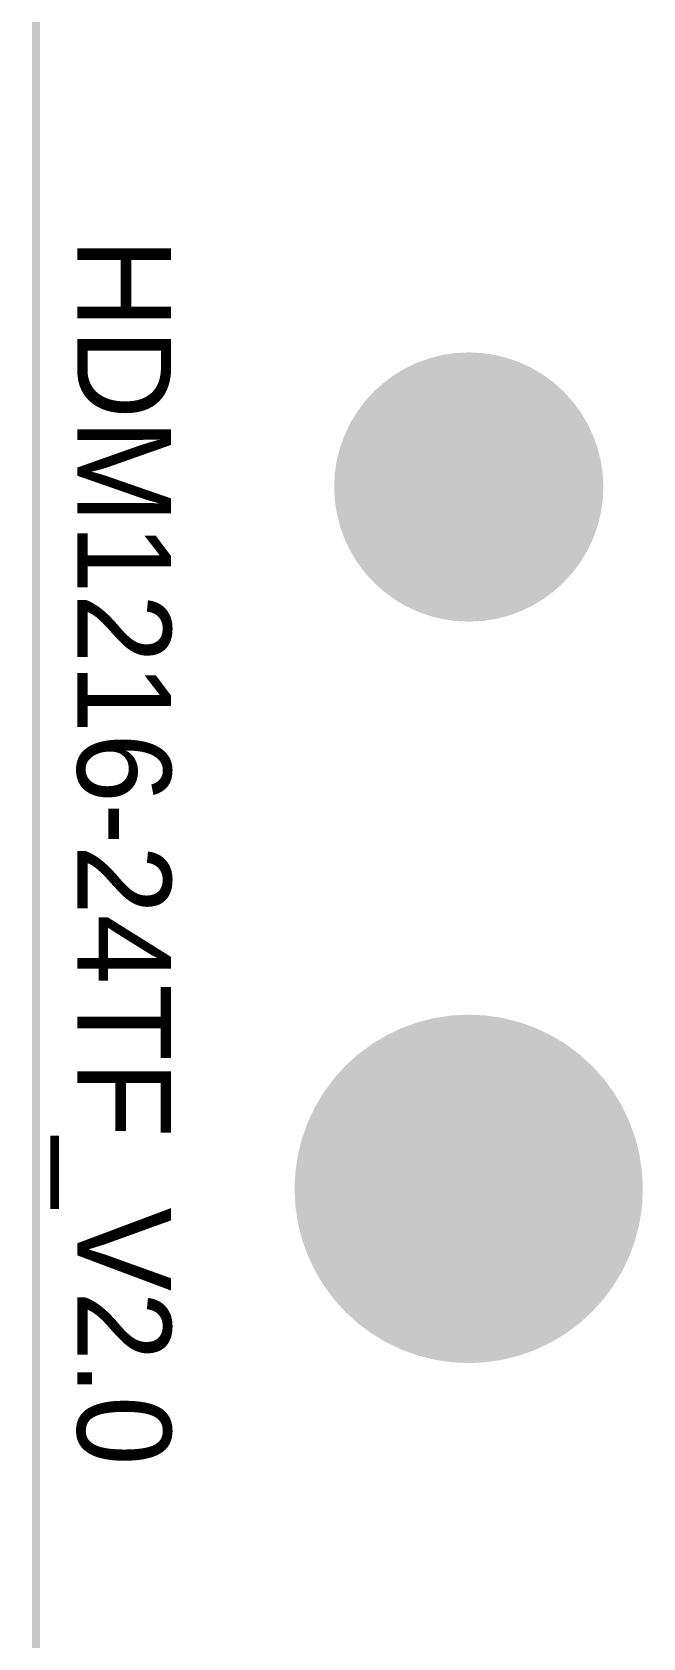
# Model space of a CAD drawing. Extents: x 11.69 to 17.18, y 4.05 to 12.26.
# Drawn here: x 11.685 to 12.596, y 6.437 to 8.832 of the extents above; entities that cross this region are included whole.
import ezdxf

# ---------------------------------------------------------------- set-up
doc = ezdxf.new("R2010")
doc.units = 0
for name, color, linetype in [('BOTTOMLAYER', 5, 'CONTINUOUS'), ('BOTTOMSOLDER', 6, 'CONTINUOUS'), ('MECHANICAL1', 6, 'CONTINUOUS'), ('MECHANICAL7', 56, 'CONTINUOUS'), ('MULTILAYER', 9, 'CONTINUOUS'), ('TOPLAYER', 1, 'CONTINUOUS'), ('TOPSOLDER', 216, 'CONTINUOUS')]:
    doc.layers.add(name, color=color, linetype=linetype)

msp = doc.modelspace()

# ---------------------------------------------------------------- linework, layer by layer
at = {"layer": 'BOTTOMLAYER'}
for points, const_width in [([(12.2382, 8.1533, 1), (12.435, 8.1533, 1)], 0.1968), ([(12.2086, 7.1064, 1), (12.4645, 7.1064, 1)], 0.2559)]:
    msp.add_lwpolyline(points, format="xyb", close=True, dxfattribs=dict(at, const_width=const_width))
at = {"layer": 'BOTTOMSOLDER'}
for points, const_width in [([(12.2362, 8.1533, 1), (12.437, 8.1533, 1)], 0.2009), ([(12.2066, 7.1064, 1), (12.4665, 7.1064, 1)], 0.2599)]:
    msp.add_lwpolyline(points, format="xyb", close=True, dxfattribs=dict(at, const_width=const_width))
at = {"layer": 'MECHANICAL1', "const_width": 0.012}
msp.add_lwpolyline([(11.691, 4.126), (11.691, 12.185)], dxfattribs=at)
at = {"layer": 'MULTILAYER', "const_width": 0.2559}
msp.add_lwpolyline([(12.2086, 7.1064, 1), (12.4645, 7.1064, 1)], format="xyb", close=True, dxfattribs=at)
at = {"layer": 'TOPLAYER'}
for points, const_width in [([(12.2382, 8.1533, 1), (12.435, 8.1533, 1)], 0.1968), ([(12.2086, 7.1064, 1), (12.4645, 7.1064, 1)], 0.2559)]:
    msp.add_lwpolyline(points, format="xyb", close=True, dxfattribs=dict(at, const_width=const_width))
at = {"layer": 'TOPSOLDER'}
for points, const_width in [([(12.2362, 8.1533, 1), (12.437, 8.1533, 1)], 0.2009), ([(12.2066, 7.1064, 1), (12.4665, 7.1064, 1)], 0.2599)]:
    msp.add_lwpolyline(points, format="xyb", close=True, dxfattribs=dict(at, const_width=const_width))

# ---------------------------------------------------------------- texts
at = {"layer": 'MECHANICAL7'}
msp.add_text('HDM1216-24TF_V2.0', height=0.14, rotation=270, dxfattribs=at).set_placement((11.7525, 8.5249))

doc.saveas('drawing.dxf')
